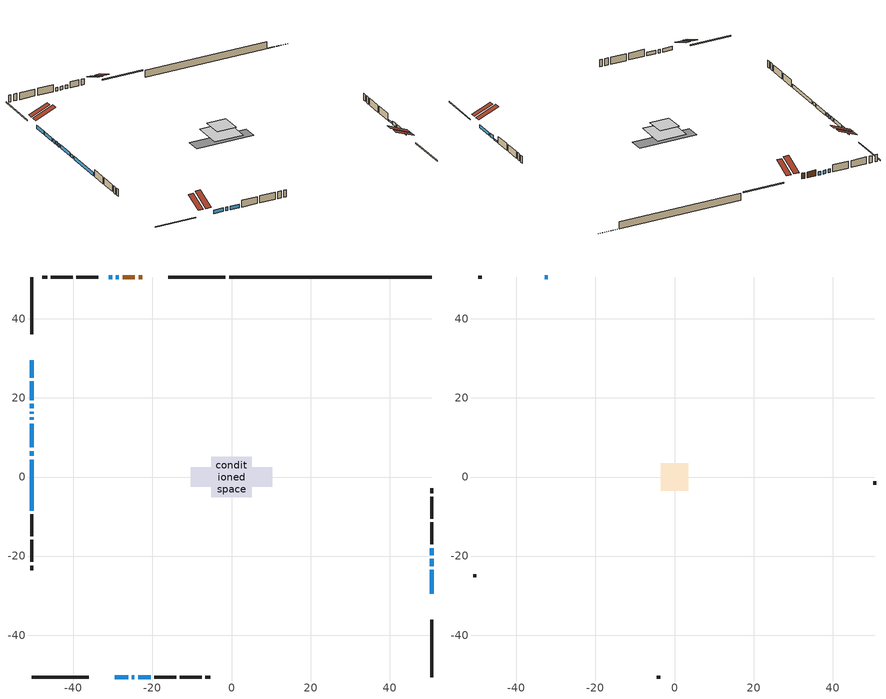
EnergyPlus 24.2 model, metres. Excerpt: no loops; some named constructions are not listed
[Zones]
conditioned space
 floor adiabatic (AdiabaticFloorConstruction): -5.15,-5.15 -5.15,5.15 5.15,5.15 5.15,-5.15 z1.52
 floor foundation (Slab1 construction): -10.29,-2.52 -10.29,2.52 10.29,2.52 10.29,-2.52 z-0.98
 wall outside (RimJoist1 construction): -1.55,50.58 -16.03,50.58 / -50.58,-50.58 -36.11,-50.58 / -50.58,50.58 -50.58,36.11 / 50.58,-50.58 50.58,-36.11 z1.52:1.82
 wall outside (AdiabaticWallConstruction 1): -22.55,50.58 -23.5,50.58 / -24.42,50.58 -27.53,50.58 z1.52:3.55
 wall outside (AdiabaticWallConstruction): -50.58,29.59 -50.58,25.16 / -29.59,-50.58 -26.11,-50.58 / -50.58,24.23 -50.58,19.45 / -50.58,18.52 -50.58,17.39 / -50.58,16.46 -50.58,15.98 / -50.58,15.06 -50.58,14.42 / -28.46,50.58 -29.23,50.58 / -30.15,50.58 -31.07,50.58 / 50.58,-29.59 50.58,-23.49 / -50.58,13.49 -50.58,7.5 / -25.19,-50.58 -24.57,-50.58 / -50.58,6.57 -50.58,5.35 / 50.58,-22.56 50.58,-20.73 / -23.65,-50.58 -20.48,-50.58 / -50.58,4.42 -50.58,-8.5 z1.52:2.74; 50.58,-19.8 50.58,-17.97 z1.52:2.03
 wall outside (Wall1 construction): -33.69,50.58 -39.26,50.58 / -19.55,-50.58 -13.98,-50.58 / -50.58,-9.43 -50.58,-15 / 50.58,-17.04 50.58,-11.47 z1.52:3.96
 wall outside (Wall2 construction): -40.19,50.58 -45.73,50.58 / -13.05,-50.58 -7.51,-50.58 / -50.58,-15.93 -50.58,-21.47 / 50.58,-10.54 50.58,-5.01 z1.52:3.96
 wall outside (Wall3 construction): -46.66,50.58 -47.87,50.58 / -6.59,-50.58 -5.38,-50.58 / -50.58,-22.4 -50.58,-23.61 / 50.58,-4.08 50.58,-2.87 z1.52:3.96
 wall foundation (FoundationWall1 construction): -0.62,50.58,-0.98 -0.62,50.58,1.52 43.04,50.58,1.52 43.04,50.58,-0.88 50.58,50.58,-0.88 50.58,50.58,-0.98
 window (WindowConstruction): -50.58,29.59 -50.58,25.16 z1.52:2.74
 window (WindowConstruction 5): -29.59,-50.58 -26.11,-50.58 z1.52:2.74
 window (WindowConstruction 6): -50.58,24.23 -50.58,19.45 z1.52:2.74
 window (WindowConstruction 7): -50.58,18.52 -50.58,17.39 z1.52:2.74
 window (WindowConstruction 8): -50.58,16.46 -50.58,15.98 z1.52:2.74
 window (WindowConstruction 9): -50.58,15.06 -50.58,14.42 z1.52:2.74
 window (WindowConstruction 10): -28.46,50.58 -29.22,50.58 z1.52:2.74
 window (WindowConstruction 11): -30.15,50.58 -31.07,50.58 z1.52:2.74
 window (WindowConstruction 1): 50.58,-29.59 50.58,-23.49 z1.52:2.74
 window (WindowConstruction 12): -50.58,13.49 -50.58,7.5 z1.52:2.74
 window (WindowConstruction 13): -25.18,-50.58 -24.57,-50.58 z1.52:2.74
 window (WindowConstruction 14): -50.58,6.57 -50.58,5.35 z1.52:2.74
 window (WindowConstruction 15): 50.58,-22.56 50.58,-20.73 z1.52:2.74
 window (WindowConstruction 2): 50.58,-19.8 50.58,-17.97 z1.52:2.03
 window (WindowConstruction 3): -23.65,-50.58 -20.48,-50.58 z1.52:2.74
 window (WindowConstruction 4): -50.58,4.42 -50.58,-8.5 z1.52:2.74
 door (Door): -22.55,50.58 -23.5,50.58 z1.52:3.55
 door (Door 1): -24.42,50.58 -27.53,50.58 z1.52:3.55
 ceiling adiabatic (AdiabaticFloorConstruction): 5.15,-5.15 5.15,5.15 -5.15,5.15 -5.15,-5.15 z1.52
 roof outside (Roof2 construction): -21.62,50.58,3.96 -21.62,43.36,6.97 -19.66,43.36,6.97 -19.66,50.58,3.96; -30.51,-50.58,3.96 -30.51,-43.36,6.97 -32.47,-43.36,6.97 -32.47,-50.58,3.96; -50.58,30.51,3.96 -43.36,30.51,6.97 -43.36,32.47,6.97 -50.58,32.47,3.96; 50.58,-30.51,3.96 43.36,-30.51,6.97 43.36,-32.47,6.97 50.58,-32.47,3.96
attic - vented
 floor to conditioned space (Floor1 construction Reversed): -3.42,-3.42 -3.42,3.42 3.42,3.42 3.42,-3.42 z3.96
 wall outside (AdiabaticWallConstruction): -32,50.58 -32.76,50.58 z1.52:2.74
 wall outside (Wall4 construction): -48.8,50.58 -49.65,50.58 / -4.45,-50.58 -3.59,-50.58 / -50.58,-24.53 -50.58,-25.39 / 50.58,-1.94 50.58,-1.08 z1.52:3.96
 window (WindowConstruction 16): -32,50.58 -32.76,50.58 z1.52:2.74
 roof outside (Roof1 construction): -18.74,50.58,3.96 -18.74,44.01,6.7 -16.95,44.01,6.7 -16.95,50.58,3.96; -33.4,-50.58,3.96 -33.4,-44.01,6.7 -35.18,-44.01,6.7 -35.18,-50.58,3.96; -50.58,33.4,3.96 -44.01,33.4,6.7 -44.01,35.18,6.7 -50.58,35.18,3.96; 50.58,-33.4,3.96 44.01,-33.4,6.7 44.01,-35.18,6.7 50.58,-35.18,3.96
[Material] Roughness=Rough; Thermal Absorptance=0.9
Name | Thickness {m} | Conductivity {W/m-K} | Density {kg/m3} | Specific Heat {J/kg-K} | Solar Absorptance | Visible Absorptance
ceiling loosefill ins | 0.254 | 0.0480833 | 16.02 | 1046.75 | 0.7 | 0.7
ceiling stud and cavity | 0.1397 | 0.0852172 | 65.682 | 1177.47 | 0.7 | 0.7
gypsum board | 0.0127 | 0.160291 | 801 | 837.4 | 0.6 | 0.6
[Construction]
Floor1 construction: ceiling loosefill ins, ceiling stud and cavity, gypsum board
[EnergyManagementSystem:Program]
infil_program: Set p_m = 0.14; Set p_s = 0.22; Set s_m = 270; Set s_s = 370; Set z_m = 9.99744; Set z_s = 4.443234637399954; Set f_t = (((s_m/z_m)^p_m)*((z_s/s_s)^p_s)); Set Tdiff = tin_s-tout_s; Set dT = @Abs Tdiff; Set c = 0.0321; Set Cs = 0.0848; Set Cw = 0.1648; Set n = 0.65; Set sft = (f_t*0.3); Set temp1 = ((c*Cw)*((sft*site_vw_s)^(2*n)))^2; Set Qinf = (((c*Cs*(dT^n))^2)+temp1)^0.5; Set Qinf = (@Max Qinf 0); Set mech_vent_house_fan_sensible_load_act = 0.0; Set mech_vent_house_fan_latent_load_act = 0.0; Set OASupInPb = out_pb_s; Set OASupInTemp = tout_s; Set OASupInW = out_wt_s; Set OASupRho = (@RhoAirFnPbTdbW OASupInPb OASupInTemp OASupInW); Set OASupCp = (@CpAirFnW OASupInW); Set OASupInEnth = (@HFnTdbW OASupInTemp OASupInW); Set ZoneTemp = tin_s; Set ZoneW = win_s; Set ZoneCp = (@CpAirFnW ZoneW); Set ZoneAirEnth = (@HFnTdbW ZoneTemp ZoneW); Set mech_vent_house_fan_cfis_act = 0.0; Set QWHV_cfis_sup = 0.0; Set QWHV_cfis_suppl_sup = 0.0; Set QWHV_cfis_suppl_exh = 0.0; Set Qrange = 0; Set Qrange = Qrange + 0.075 * mech_vent_range_fan_0_sch_s; Set Qbath = 0; Set Qdryer = 0; Set Qdryer = Qdryer + 0.00308 * clothes_dryer_exhaust_0_sch_s; Set QWHV_sup = 0.01307; Set QWHV_exh = 0.01307; Set Qsupply = QWHV_sup + QWHV_cfis_sup + QWHV_cfis_suppl_sup; Set Qexhaust = Qrange + Qbath + Qdryer + QWHV_exh + QWHV_cfis_suppl_exh; Set Qfan = (@Max Qexhaust Qsupply); Set Qducts = 0; If Qducts < 0; Set Qsupply = Qsupply - Qducts; Else; Set Qexhaust = Qexhaust + Qducts; EndIf; Set Qfan_with_ducts = (@Max Qexhaust Qsupply); Set Qimb = (@Abs (Qsupply - Qexhaust)); If Qinf + Qimb > 0; Set Qtot = Qfan_with_ducts + (Qinf^2) / (Qinf + Qimb); Else; Set Qtot = Qfan_with_ducts; EndIf; Set Qinf_adj = Qtot - Qfan; Set infil_flow_act = Qinf_adj; Set infil_program_Qinf = Qinf_adj; Set infil_program_Qfan = Qfan; Set Qload = Qfan; Set Effectiveness_Sens = 0.0; Set Effectiveness_Lat = 0.0; Set Fan_MFR = Qload * OASupRho; Set ZoneInEnth = OASupInEnth; Set ZoneInTemp = OASupInTemp; If Qload > 0; Set Effectiveness_Sens = Effectiveness_Sens + 0.0131 / Qload * 0.6959658505052903; Set Effectiveness_Lat = Effectiveness_Lat + 0.0131 / Qload * 0.0; EndIf; Set ERVCpMin = (@Min OASupCp ZoneCp); Set ERVSupOutTemp = OASupInTemp + ERVCpMin/OASupCp * Effectiveness_Sens * (ZoneTemp - OASupInTemp); Set ERVSupOutW = OASupInW + ERVCpMin/OASupCp * Effectiveness_Lat * (ZoneW - OASupInW); Set ERVSupOutEnth = (@HFnTdbW ERVSupOutTemp ERVSupOutW); Set ERVSensHeatTrans = Fan_MFR * OASupCp * (ERVSupOutTemp - OASupInTemp); Set ERVTotalHeatTrans = Fan_MFR * (ERVSupOutEnth - OASupInEnth); Set ERVLatHeatTrans = ERVTotalHeatTrans - ERVSensHeatTrans; Set ZoneInEnth = ERVSupOutEnth; Set ZoneInTemp = ERVSupOutTemp; Set FanTotalToCond = Fan_MFR * (ZoneInEnth - ZoneAirEnth); Set FanSensToCond = Fan_MFR * ZoneCp * (ZoneInTemp - ZoneTemp); Set FanLatToCond = FanTotalToCond - FanSensToCond; Set mech_vent_house_fan_sensible_load_act = mech_vent_house_fan_sensible_load_act + FanSensToCond; Set mech_vent_house_fan_latent_load_act = mech_vent_house_fan_latent_load_act + FanLatToCond
total_loads_program: Set loads_htg_tot = 0; Set loads_clg_tot = 0; If htg_load_cond > 0; Set loads_htg_tot = loads_htg_tot + (htg_load_cond - clg_load_cond) * 1.0; EndIf; Set loads_htg_tot = (@Max loads_htg_tot 0); If clg_load_cond > 0; Set loads_clg_tot = loads_clg_tot + (clg_load_cond - htg_load_cond) * 0.0; EndIf; Set loads_clg_tot = (@Max loads_clg_tot 0)
unit_heater_supply_fan_disaggregate_program: Set unit_heater_supply_fan_primary_htg = 0; If unit_heater_htg_coil_s > 0; Set unit_heater_supply_fan_primary_htg = unit_heater_supply_fan_s; EndIf
unmet_hours_program: Set htg_unmet_hours = 0; Set clg_unmet_hours = 0; Set unit_htg_unmet_hours = 0; If ((DayOfYear >= 1) && (DayOfYear <= 365)); Set unit_htg_unmet_hours = unit_htg_unmet_hours + conditioned_space_htg_unmet_s; If unit_htg_unmet_hours > htg_unmet_hours; Set htg_unmet_hours = unit_htg_unmet_hours; EndIf; EndIf
water_heater_EC_adj: If WarmupFlag == 0; Set dhw_e_cons = water_heater_energy + water_heater_on_cycle_parasitic + water_heater_off_cycle_parasitic; Set water_heater_ec_adj_act = 0.0 * dhw_e_cons / 1; EndIf
[EnergyManagementSystem:ProgramCallingManager]
component_loads_program_calling_manager: EndOfZoneTimestepAfterZoneReporting; component_loads_program
fridge_schedule_program_calling_manager: BeginZoneTimestepAfterInitHeatBalance; fridge_schedule_program
furnace_supply_fan_disaggregate_program_calling_manager: EndOfSystemTimestepBeforeHVACReporting; furnace_supply_fan_disaggregate_program
infil_program_calling_manager: BeginZoneTimestepAfterInitHeatBalance; infil_program
natural_vent_program_calling_manager: BeginZoneTimestepAfterInitHeatBalance; natural_vent_program
total_airflows_program_calling_manager: EndOfZoneTimestepAfterZoneReporting; total_airflows_program
total_loads_program_calling_manager: EndOfZoneTimestepAfterZoneReporting; total_loads_program
unit_heater_supply_fan_disaggregate_program_calling_manager: EndOfSystemTimestepBeforeHVACReporting; unit_heater_supply_fan_disaggregate_program
unmet_hours_program_calling_manager: EndOfZoneTimestepBeforeZoneReporting; unmet_hours_program
water_heater_EC_adj_ProgramManager: EndOfSystemTimestepBeforeHVACReporting; water_heater_EC_adj
[EnergyManagementSystem:OutputVariable] Type of Data in Variable=Summed
Name | EMS Variable | Update Frequency | EMS Program or Subroutine | Units
furnace supply fan disaggregate htg primary | furnace_supply_fan_primary_htg | SystemTimestep | furnace_supply_fan_disaggregate_program | J
unit heater supply fan disaggregate htg primary | unit_heater_supply_fan_primary_htg | SystemTimestep | unit_heater_supply_fan_disaggregate_program | J
loads_htg_tot_peakload_outvar; loads_htg_tot_annual_outvar; Energy Management System Output Variable 1; Energy Management System Output Variable 45 | loads_htg_tot | ZoneTimestep | total_loads_program | J
loads_clg_tot_peakload_outvar; loads_clg_tot_annual_outvar; Energy Management System Output Variable 2; Energy Management System Output Variable 46 | loads_clg_tot | ZoneTimestep | total_loads_program | J
htg_unmet_hours_annual_outvar; Energy Management System Output Variable 3 | htg_unmet_hours | ZoneTimestep | unmet_hours_program | hr
clg_unmet_hours_annual_outvar; Energy Management System Output Variable 4 | clg_unmet_hours | ZoneTimestep | unmet_hours_program | hr
loads_htg_roofs_annual_outvar; Energy Management System Output Variable 5 | loads_htg_roofs | ZoneTimestep | component_loads_program | J
loads_htg_ceilings_annual_outvar; Energy Management System Output Variable 6 | loads_htg_ceilings | ZoneTimestep | component_loads_program | J
loads_htg_walls_annual_outvar; Energy Management System Output Variable 7 | loads_htg_walls | ZoneTimestep | component_loads_program | J
loads_htg_rim_joists_annual_outvar; Energy Management System Output Variable 8 | loads_htg_rim_joists | ZoneTimestep | component_loads_program | J
loads_htg_foundation_walls_annual_outvar; Energy Management System Output Variable 9 | loads_htg_foundation_walls | ZoneTimestep | component_loads_program | J
loads_htg_doors_annual_outvar; Energy Management System Output Variable 10 | loads_htg_doors | ZoneTimestep | component_loads_program | J
loads_htg_windows_conduction_annual_outvar; Energy Management System Output Variable 11 | loads_htg_windows_conduction | ZoneTimestep | component_loads_program | J
loads_htg_windows_solar_annual_outvar; Energy Management System Output Variable 12 | loads_htg_windows_solar | ZoneTimestep | component_loads_program | J
loads_htg_skylights_conduction_annual_outvar; Energy Management System Output Variable 13 | loads_htg_skylights_conduction | ZoneTimestep | component_loads_program | J
loads_htg_skylights_solar_annual_outvar; Energy Management System Output Variable 14 | loads_htg_skylights_solar | ZoneTimestep | component_loads_program | J
loads_htg_floors_annual_outvar; Energy Management System Output Variable 15 | loads_htg_floors | ZoneTimestep | component_loads_program | J
loads_htg_slabs_annual_outvar; Energy Management System Output Variable 16 | loads_htg_slabs | ZoneTimestep | component_loads_program | J
loads_htg_internal_mass_annual_outvar; Energy Management System Output Variable 17 | loads_htg_internal_mass | ZoneTimestep | component_loads_program | J
loads_htg_infil_annual_outvar; Energy Management System Output Variable 18 | loads_htg_infil | ZoneTimestep | component_loads_program | J
loads_htg_natvent_annual_outvar; Energy Management System Output Variable 19 | loads_htg_natvent | ZoneTimestep | component_loads_program | J
loads_htg_mechvent_annual_outvar; Energy Management System Output Variable 20 | loads_htg_mechvent | ZoneTimestep | component_loads_program | J
loads_htg_whf_annual_outvar; Energy Management System Output Variable 21 | loads_htg_whf | ZoneTimestep | component_loads_program | J
loads_htg_ducts_annual_outvar; Energy Management System Output Variable 22 | loads_htg_ducts | ZoneTimestep | component_loads_program | J
loads_htg_intgains_annual_outvar; Energy Management System Output Variable 23 | loads_htg_intgains | ZoneTimestep | component_loads_program | J
loads_htg_lighting_annual_outvar; Energy Management System Output Variable 24 | loads_htg_lighting | ZoneTimestep | component_loads_program | J
loads_clg_roofs_annual_outvar; Energy Management System Output Variable 25 | loads_clg_roofs | ZoneTimestep | component_loads_program | J
loads_clg_ceilings_annual_outvar; Energy Management System Output Variable 26 | loads_clg_ceilings | ZoneTimestep | component_loads_program | J
loads_clg_walls_annual_outvar; Energy Management System Output Variable 27 | loads_clg_walls | ZoneTimestep | component_loads_program | J
loads_clg_rim_joists_annual_outvar; Energy Management System Output Variable 28 | loads_clg_rim_joists | ZoneTimestep | component_loads_program | J
loads_clg_foundation_walls_annual_outvar; Energy Management System Output Variable 29 | loads_clg_foundation_walls | ZoneTimestep | component_loads_program | J
loads_clg_doors_annual_outvar; Energy Management System Output Variable 30 | loads_clg_doors | ZoneTimestep | component_loads_program | J
loads_clg_windows_conduction_annual_outvar; Energy Management System Output Variable 31 | loads_clg_windows_conduction | ZoneTimestep | component_loads_program | J
loads_clg_windows_solar_annual_outvar; Energy Management System Output Variable 32 | loads_clg_windows_solar | ZoneTimestep | component_loads_program | J
loads_clg_skylights_conduction_annual_outvar; Energy Management System Output Variable 33 | loads_clg_skylights_conduction | ZoneTimestep | component_loads_program | J
loads_clg_skylights_solar_annual_outvar; Energy Management System Output Variable 34 | loads_clg_skylights_solar | ZoneTimestep | component_loads_program | J
loads_clg_floors_annual_outvar; Energy Management System Output Variable 35 | loads_clg_floors | ZoneTimestep | component_loads_program | J
loads_clg_slabs_annual_outvar; Energy Management System Output Variable 36 | loads_clg_slabs | ZoneTimestep | component_loads_program | J
loads_clg_internal_mass_annual_outvar; Energy Management System Output Variable 37 | loads_clg_internal_mass | ZoneTimestep | component_loads_program | J
loads_clg_infil_annual_outvar; Energy Management System Output Variable 38 | loads_clg_infil | ZoneTimestep | component_loads_program | J
loads_clg_natvent_annual_outvar; Energy Management System Output Variable 39 | loads_clg_natvent | ZoneTimestep | component_loads_program | J
loads_clg_mechvent_annual_outvar; Energy Management System Output Variable 40 | loads_clg_mechvent | ZoneTimestep | component_loads_program | J
loads_clg_whf_annual_outvar; Energy Management System Output Variable 41 | loads_clg_whf | ZoneTimestep | component_loads_program | J
loads_clg_ducts_annual_outvar; Energy Management System Output Variable 42 | loads_clg_ducts | ZoneTimestep | component_loads_program | J
loads_clg_intgains_annual_outvar; Energy Management System Output Variable 43 | loads_clg_intgains | ZoneTimestep | component_loads_program | J
loads_clg_lighting_annual_outvar; Energy Management System Output Variable 44 | loads_clg_lighting | ZoneTimestep | component_loads_program | J
[Schedule:Day:Interval]
interior lighting schedule day: No, 01:00, 0.108182, 04:00, 0.0901515, 05:00, 0.0991667, 06:00, 0.162273, 07:00, 0.270455, 08:00, 0.342576, 10:00, 0.369621, 11:00, 0.351591, 12:00, 0.333561, 13:00, 0.324545, 14:00, 0.31553, 15:00, 0.333561, 16:00, 0.369621, 17:00, 0.450758, 18:00, 0.585985, 19:00, 0.775303, 20:00, 0.955606, 21:00, 0.991667, 22:00, 0.712197, 23:00, 0.360606, 24:00, 0.162273
interior lighting schedule day 1: No, 01:00, 0.100909, 04:00, 0.0840909, 05:00, 0.0925, 06:00, 0.151364, 07:00, 0.252273, 08:00, 0.319545, 10:00, 0.344773, 11:00, 0.327955, 12:00, 0.311136, 13:00, 0.302727, 14:00, 0.294318, 15:00, 0.311136, 16:00, 0.344773, 17:00, 0.420455, 18:00, 0.546591, 19:00, 0.723182, 20:00, 0.891364, 21:00, 0.925, 22:00, 0.664318, 23:00, 0.336364, 24:00, 0.151364
interior lighting schedule day 2: No, 01:00, 0.0927273, 04:00, 0.0772727, 05:00, 0.085, 06:00, 0.139091, 07:00, 0.231818, 08:00, 0.293636, 10:00, 0.316818, 11:00, 0.301364, 12:00, 0.285909, 13:00, 0.278182, 14:00, 0.270455, 15:00, 0.285909, 16:00, 0.316818, 17:00, 0.386364, 18:00, 0.502273, 19:00, 0.664545, 20:00, 0.819091, 21:00, 0.85, 22:00, 0.610455, 23:00, 0.309091, 24:00, 0.139091
interior lighting schedule day 3: No, 01:00, 0.0845455, 04:00, 0.0704545, 05:00, 0.0775, 06:00, 0.126818, 07:00, 0.211364, 08:00, 0.267727, 10:00, 0.288864, 11:00, 0.274773, 12:00, 0.260682, 13:00, 0.253636, 14:00, 0.246591, 15:00, 0.260682, 16:00, 0.288864, 17:00, 0.352273, 18:00, 0.457955, 19:00, 0.605909, 20:00, 0.746818, 21:00, 0.775, 22:00, 0.556591, 23:00, 0.281818, 24:00, 0.126818
interior lighting schedule day 4: No, 01:00, 0.0763636, 04:00, 0.0636364, 05:00, 0.07, 06:00, 0.114545, 07:00, 0.190909, 08:00, 0.241818, 10:00, 0.260909, 11:00, 0.248182, 12:00, 0.235455, 13:00, 0.229091, 14:00, 0.222727, 15:00, 0.235455, 16:00, 0.260909, 17:00, 0.318182, 18:00, 0.413636, 19:00, 0.547273, 20:00, 0.674545, 21:00, 0.7, 22:00, 0.502727, 23:00, 0.254545, 24:00, 0.114545
interior lighting schedule day 5: No, 01:00, 0.0727273, 04:00, 0.0606061, 05:00, 0.0666667, 06:00, 0.109091, 07:00, 0.181818, 08:00, 0.230303, 10:00, 0.248485, 11:00, 0.236364, 12:00, 0.224242, 13:00, 0.218182, 14:00, 0.212121, 15:00, 0.224242, 16:00, 0.248485, 17:00, 0.30303, 18:00, 0.393939, 19:00, 0.521212, 20:00, 0.642424, 21:00, 0.666667, 22:00, 0.478788, 23:00, 0.242424, 24:00, 0.109091
interior lighting schedule day 6: No, 01:00, 0.0745455, 04:00, 0.0621212, 05:00, 0.0683333, 06:00, 0.111818, 07:00, 0.186364, 08:00, 0.236061, 10:00, 0.254697, 11:00, 0.242273, 12:00, 0.229848, 13:00, 0.223636, 14:00, 0.217424, 15:00, 0.229848, 16:00, 0.254697, 17:00, 0.310606, 18:00, 0.403788, 19:00, 0.534242, 20:00, 0.658485, 21:00, 0.683333, 22:00, 0.490758, 23:00, 0.248485, 24:00, 0.111818
interior lighting schedule day 7: No, 01:00, 0.08, 04:00, 0.0666667, 05:00, 0.0733333, 06:00, 0.12, 07:00, 0.2, 08:00, 0.253333, 10:00, 0.273333, 11:00, 0.26, 12:00, 0.246667, 13:00, 0.24, 14:00, 0.233333, 15:00, 0.246667, 16:00, 0.273333, 17:00, 0.333333, 18:00, 0.433333, 19:00, 0.573333, 20:00, 0.706667, 21:00, 0.733333, 22:00, 0.526667, 23:00, 0.266667, 24:00, 0.12
interior lighting schedule day 8: No, 01:00, 0.0890909, 04:00, 0.0742424, 05:00, 0.0816667, 06:00, 0.133636, 07:00, 0.222727, 08:00, 0.282121, 10:00, 0.304394, 11:00, 0.289545, 12:00, 0.274697, 13:00, 0.267273, 14:00, 0.259848, 15:00, 0.274697, 16:00, 0.304394, 17:00, 0.371212, 18:00, 0.482576, 19:00, 0.638485, 20:00, 0.78697, 21:00, 0.816667, 22:00, 0.586515, 23:00, 0.29697, 24:00, 0.133636
interior lighting schedule day 9: No, 01:00, 0.0972727, 04:00, 0.0810606, 05:00, 0.0891667, 06:00, 0.145909, 07:00, 0.243182, 08:00, 0.30803, 10:00, 0.332348, 11:00, 0.316136, 12:00, 0.299924, 13:00, 0.291818, 14:00, 0.283712, 15:00, 0.299924, 16:00, 0.332348, 17:00, 0.405303, 18:00, 0.526894, 19:00, 0.697121, 20:00, 0.859242, 21:00, 0.891667, 22:00, 0.640379, 23:00, 0.324242, 24:00, 0.145909
interior lighting schedule day 10: No, 01:00, 0.105455, 04:00, 0.0878788, 05:00, 0.0966667, 06:00, 0.158182, 07:00, 0.263636, 08:00, 0.333939, 10:00, 0.360303, 11:00, 0.342727, 12:00, 0.325152, 13:00, 0.316364, 14:00, 0.307576, 15:00, 0.325152, 16:00, 0.360303, 17:00, 0.439394, 18:00, 0.571212, 19:00, 0.755758, 20:00, 0.931515, 21:00, 0.966667, 22:00, 0.694242, 23:00, 0.351515, 24:00, 0.158182
interior lighting schedule day 11: No, 01:00, 0.109091, 04:00, 0.0909091, 05:00, 0.1, 06:00, 0.163636, 07:00, 0.272727, 08:00, 0.345455, 10:00, 0.372727, 11:00, 0.354545, 12:00, 0.336364, 13:00, 0.327273, 14:00, 0.318182, 15:00, 0.336364, 16:00, 0.372727, 17:00, 0.454545, 18:00, 0.590909, 19:00, 0.781818, 20:00, 0.963636, 21:00, 1, 22:00, 0.718182, 23:00, 0.363636, 24:00, 0.163636
interior lighting schedule default day; occupants schedule default day; clothes dryer schedule default day; cooking range schedule default day; mech vent range fan 0 schedule default day; misc plug loads schedule default day; general water use schedule default day; clothes dryer exhaust 0 schedule default day; cooling season schedule day; cooling season schedule day 2; cooling season schedule default day; exterior lighting schedule default day; natural vent schedule default day: No, 24:00, 0
occupants schedule day: No, 05:00, 0.426829, 06:00, 0.719512, 07:00, 1, 08:00, 0.670732, 09:00, 0.329268, 14:00, 0.170732, 15:00, 0.231707, 16:00, 0.329268, 17:00, 0.5, 18:00, 0.670732, 19:00, 0.829268, 21:00, 1, 22:00, 0.853659, 23:00, 0.646341, 24:00, 0.426829
clothes dryer schedule day; clothes dryer exhaust 0 schedule day: No, 01:00, 0.123457, 02:00, 0.0740741, 03:00, 0.0493827, 04:00, 0.0246914, 05:00, 0.0493827, 06:00, 0.0740741, 07:00, 0.197531, 08:00, 0.395062, 09:00, 0.592593, 10:00, 0.839506, 11:00, 0.962963, 12:00, 1, 13:00, 0.91358, 14:00, 0.82716, 15:00, 0.716049, 16:00, 0.753086, 17:00, 0.679012, 18:00, 0.666667, 20:00, 0.62963, 21:00, 0.641975, 22:00, 0.666667, 23:00, 0.54321, 24:00, 0.296296
cooking range schedule day: No, 05:00, 0.0597015, 06:00, 0.11194, 07:00, 0.171642, 08:00, 0.291045, 11:00, 0.343284, 12:00, 0.402985, 13:00, 0.462687, 14:00, 0.343284, 15:00, 0.291045, 16:00, 0.402985, 17:00, 0.567164, 18:00, 1, 19:00, 0.850746, 20:00, 0.432836, 21:00, 0.291045, 22:00, 0.231343, 23:00, 0.171642, 24:00, 0.11194
mech vent range fan 0 schedule day: No, 18:00, 0, 19:00, 1, 20:00, 0.2, 24:00, 0
misc plug loads schedule day: No, 06:00, 0.705882, 07:00, 0.745098, 08:00, 0.803922, 15:00, 0.823529, 16:00, 0.862745, 17:00, 0.921569, 18:00, 0.980392, 19:00, 1, 20:00, 0.980392, 21:00, 0.941176, 22:00, 0.862745, 23:00, 0.784314, 24:00, 0.72549
general water use schedule day: No, 01:00, 0.315068, 03:00, 0.287671, 04:00, 0.342466, 05:00, 0.369863, 06:00, 0.520548, 07:00, 0.60274, 08:00, 0.534247, 10:00, 0.506849, 11:00, 0.465753, 14:00, 0.479452, 15:00, 0.534247, 16:00, 0.589041, 17:00, 0.69863, 18:00, 0.876712, 19:00, 0.890411, 20:00, 0.986301, 21:00, 1, 22:00, 0.863014, 23:00, 0.616438, 24:00, 0.465753
cooling season schedule day 1: No, 24:00, 1
exterior lighting schedule day: No, 01:00, 0.566667, 03:00, 0.524167, 05:00, 0.495833, 06:00, 0.5525, 07:00, 0.623333, 08:00, 0.580833, 09:00, 0.439167, 10:00, 0.354167, 12:00, 0.34, 13:00, 0.354167, 14:00, 0.396667, 15:00, 0.425, 16:00, 0.495833, 17:00, 0.623333, 18:00, 0.793333, 19:00, 0.906667, 20:00, 0.963333, 21:00, 0.991667, 22:00, 0.920833, 23:00, 0.793333, 24:00, 0.665833
exterior lighting schedule day 1: No, 01:00, 0.528571, 03:00, 0.488929, 05:00, 0.4625, 06:00, 0.515357, 07:00, 0.581429, 08:00, 0.541786, 09:00, 0.409643, 10:00, 0.330357, 12:00, 0.317143, 13:00, 0.330357, 14:00, 0.37, 15:00, 0.396429, 16:00, 0.4625, 17:00, 0.581429, 18:00, 0.74, 19:00, 0.845714, 20:00, 0.898571, 21:00, 0.925, 22:00, 0.858929, 23:00, 0.74, 24:00, 0.621071
exterior lighting schedule day 10: No, 01:00, 0.552381, 03:00, 0.510952, 05:00, 0.483333, 06:00, 0.538571, 07:00, 0.607619, 08:00, 0.56619, 09:00, 0.428095, 10:00, 0.345238, 12:00, 0.331429, 13:00, 0.345238, 14:00, 0.386667, 15:00, 0.414286, 16:00, 0.483333, 17:00, 0.607619, 18:00, 0.773333, 19:00, 0.88381, 20:00, 0.939048, 21:00, 0.966667, 22:00, 0.897619, 23:00, 0.773333, 24:00, 0.649048
exterior lighting schedule day 11: No, 01:00, 0.571429, 03:00, 0.528571, 05:00, 0.5, 06:00, 0.557143, 07:00, 0.628571, 08:00, 0.585714, 09:00, 0.442857, 10:00, 0.357143, 12:00, 0.342857, 13:00, 0.357143, 14:00, 0.4, 15:00, 0.428571, 16:00, 0.5, 17:00, 0.628571, 18:00, 0.8, 19:00, 0.914286, 20:00, 0.971429, 21:00, 1, 22:00, 0.928571, 23:00, 0.8, 24:00, 0.671429
exterior lighting schedule day 2: No, 01:00, 0.485714, 03:00, 0.449286, 05:00, 0.425, 06:00, 0.473571, 07:00, 0.534286, 08:00, 0.497857, 09:00, 0.376429, 10:00, 0.303571, 12:00, 0.291429, 13:00, 0.303571, 14:00, 0.34, 15:00, 0.364286, 16:00, 0.425, 17:00, 0.534286, 18:00, 0.68, 19:00, 0.777143, 20:00, 0.825714, 21:00, 0.85, 22:00, 0.789286, 23:00, 0.68, 24:00, 0.570714
exterior lighting schedule day 3: No, 01:00, 0.442857, 03:00, 0.409643, 05:00, 0.3875, 06:00, 0.431786, 07:00, 0.487143, 08:00, 0.453929, 09:00, 0.343214, 10:00, 0.276786, 12:00, 0.265714, 13:00, 0.276786, 14:00, 0.31, 15:00, 0.332143, 16:00, 0.3875, 17:00, 0.487143, 18:00, 0.62, 19:00, 0.708571, 20:00, 0.752857, 21:00, 0.775, 22:00, 0.719643, 23:00, 0.62, 24:00, 0.520357
exterior lighting schedule day 4: No, 01:00, 0.4, 03:00, 0.37, 05:00, 0.35, 06:00, 0.39, 07:00, 0.44, 08:00, 0.41, 09:00, 0.31, 10:00, 0.25, 12:00, 0.24, 13:00, 0.25, 14:00, 0.28, 15:00, 0.3, 16:00, 0.35, 17:00, 0.44, 18:00, 0.56, 19:00, 0.64, 20:00, 0.68, 21:00, 0.7, 22:00, 0.65, 23:00, 0.56, 24:00, 0.47
exterior lighting schedule day 5: No, 01:00, 0.380952, 03:00, 0.352381, 05:00, 0.333333, 06:00, 0.371429, 07:00, 0.419048, 08:00, 0.390476, 09:00, 0.295238, 10:00, 0.238095, 12:00, 0.228571, 13:00, 0.238095, 14:00, 0.266667, 15:00, 0.285714, 16:00, 0.333333, 17:00, 0.419048, 18:00, 0.533333, 19:00, 0.609524, 20:00, 0.647619, 21:00, 0.666667, 22:00, 0.619048, 23:00, 0.533333, 24:00, 0.447619
exterior lighting schedule day 6: No, 01:00, 0.390476, 03:00, 0.36119, 05:00, 0.341667, 06:00, 0.380714, 07:00, 0.429524, 08:00, 0.400238, 09:00, 0.302619, 10:00, 0.244048, 12:00, 0.234286, 13:00, 0.244048, 14:00, 0.273333, 15:00, 0.292857, 16:00, 0.341667, 17:00, 0.429524, 18:00, 0.546667, 19:00, 0.624762, 20:00, 0.66381, 21:00, 0.683333, 22:00, 0.634524, 23:00, 0.546667, 24:00, 0.45881
exterior lighting schedule day 7: No, 01:00, 0.419048, 03:00, 0.387619, 05:00, 0.366667, 06:00, 0.408571, 07:00, 0.460952, 08:00, 0.429524, 09:00, 0.324762, 10:00, 0.261905, 12:00, 0.251429, 13:00, 0.261905, 14:00, 0.293333, 15:00, 0.314286, 16:00, 0.366667, 17:00, 0.460952, 18:00, 0.586667, 19:00, 0.670476, 20:00, 0.712381, 21:00, 0.733333, 22:00, 0.680952, 23:00, 0.586667, 24:00, 0.492381
exterior lighting schedule day 8: No, 01:00, 0.466667, 03:00, 0.431667, 05:00, 0.408333, 06:00, 0.455, 07:00, 0.513333, 08:00, 0.478333, 09:00, 0.361667, 10:00, 0.291667, 12:00, 0.28, 13:00, 0.291667, 14:00, 0.326667, 15:00, 0.35, 16:00, 0.408333, 17:00, 0.513333, 18:00, 0.653333, 19:00, 0.746667, 20:00, 0.793333, 21:00, 0.816667, 22:00, 0.758333, 23:00, 0.653333, 24:00, 0.548333
exterior lighting schedule day 9: No, 01:00, 0.509524, 03:00, 0.47131, 05:00, 0.445833, 06:00, 0.496786, 07:00, 0.560476, 08:00, 0.522262, 09:00, 0.394881, 10:00, 0.318452, 12:00, 0.305714, 13:00, 0.318452, 14:00, 0.356667, 15:00, 0.382143, 16:00, 0.445833, 17:00, 0.560476, 18:00, 0.713333, 19:00, 0.815238, 20:00, 0.86619, 21:00, 0.891667, 22:00, 0.827976, 23:00, 0.713333, 24:00, 0.59869
[Schedule:Week:Daily]
clothes dryer exhaust 0 schedule Week Rule - Jan1-Dec31: clothes dryer exhaust 0 schedule day, clothes dryer exhaust 0 schedule day, clothes dryer exhaust 0 schedule day, clothes dryer exhaust 0 schedule day, clothes dryer exhaust 0 schedule day, clothes dryer exhaust 0 schedule day, clothes dryer exhaust 0 schedule day, clothes dryer exhaust 0 schedule default day, clothes dryer exhaust 0 schedule default day, clothes dryer exhaust 0 schedule default day, clothes dryer exhaust 0 schedule default day, clothes dryer exhaust 0 schedule default day
cooling season schedule Week Rule - Jan1-Apr28: cooling season schedule day, cooling season schedule day, cooling season schedule day, cooling season schedule day, cooling season schedule day, cooling season schedule day, cooling season schedule day, cooling season schedule default day, cooling season schedule default day, cooling season schedule default day, cooling season schedule default day, cooling season schedule default day
cooling season schedule Week Rule - Apr29-May5: cooling season schedule day, cooling season schedule day, cooling season schedule day 1, cooling season schedule day 1, cooling season schedule day 1, cooling season schedule day 1, cooling season schedule day 1, cooling season schedule default day, cooling season schedule default day, cooling season schedule default day, cooling season schedule default day, cooling season schedule default day
cooling season schedule Week Rule - May6-Sep29: cooling season schedule day 1, cooling season schedule day 1, cooling season schedule day 1, cooling season schedule day 1, cooling season schedule day 1, cooling season schedule day 1, cooling season schedule day 1, cooling season schedule default day, cooling season schedule default day, cooling season schedule default day, cooling season schedule default day, cooling season schedule default day
cooling season schedule Week Rule - Sep30-Oct6: cooling season schedule day 1, cooling season schedule day 2, cooling season schedule day 2, cooling season schedule day 2, cooling season schedule day 2, cooling season schedule day 2, cooling season schedule day 2, cooling season schedule default day, cooling season schedule default day, cooling season schedule default day, cooling season schedule default day, cooling season schedule default day
cooling season schedule Week Rule - Oct7-Dec31: cooling season schedule day 2, cooling season schedule day 2, cooling season schedule day 2, cooling season schedule day 2, cooling season schedule day 2, cooling season schedule day 2, cooling season schedule day 2, cooling season schedule default day, cooling season schedule default day, cooling season schedule default day, cooling season schedule default day, cooling season schedule default day
exterior lighting schedule Week Rule - Oct28-Nov3: exterior lighting schedule day 9, exterior lighting schedule day 9, exterior lighting schedule day 9, exterior lighting schedule day 9, exterior lighting schedule day 10, exterior lighting schedule day 10, exterior lighting schedule day 10, exterior lighting schedule default day, exterior lighting schedule default day, exterior lighting schedule default day, exterior lighting schedule default day, exterior lighting schedule default day
exterior lighting schedule Week Rule - Nov4-Nov24: exterior lighting schedule day 10, exterior lighting schedule day 10, exterior lighting schedule day 10, exterior lighting schedule day 10, exterior lighting schedule day 10, exterior lighting schedule day 10, exterior lighting schedule day 10, exterior lighting schedule default day, exterior lighting schedule default day, exterior lighting schedule default day, exterior lighting schedule default day, exterior lighting schedule default day
exterior lighting schedule Week Rule - Nov25-Dec1: exterior lighting schedule day 10, exterior lighting schedule day 10, exterior lighting schedule day 10, exterior lighting schedule day 10, exterior lighting schedule day 10, exterior lighting schedule day 10, exterior lighting schedule day 11, exterior lighting schedule default day, exterior lighting schedule default day, exterior lighting schedule default day, exterior lighting schedule default day, exterior lighting schedule default day
exterior lighting schedule Week Rule - Dec2-Dec31: exterior lighting schedule day 11, exterior lighting schedule day 11, exterior lighting schedule day 11, exterior lighting schedule day 11, exterior lighting schedule day 11, exterior lighting schedule day 11, exterior lighting schedule day 11, exterior lighting schedule default day, exterior lighting schedule default day, exterior lighting schedule default day, exterior lighting schedule default day, exterior lighting schedule default day
natural vent schedule Week Rule - Jan1-Dec31: natural vent schedule default day, natural vent schedule default day, natural vent schedule default day, natural vent schedule default day, natural vent schedule default day, natural vent schedule default day, natural vent schedule default day, natural vent schedule default day, natural vent schedule default day, natural vent schedule default day, natural vent schedule default day, natural vent schedule default day
[Schedule:Year]
clothes dryer exhaust 0 schedule: clothes dryer exhaust 0 schedule Week Rule - Jan1-Dec31, 1, 1, 12, 31
cooling season schedule: cooling season schedule Week Rule - Jan1-Apr28, 1, 1, 4, 28, cooling season schedule Week Rule - Apr29-May5, 4, 29, 5, 5, cooling season schedule Week Rule - May6-Sep29, 5, 6, 9, 29, cooling season schedule Week Rule - Sep30-Oct6, 9, 30, 10, 6, cooling season schedule Week Rule - Oct7-Dec31, 10, 7, 12, 31
natural vent schedule: natural vent schedule Week Rule - Jan1-Dec31, 1, 1, 12, 31
